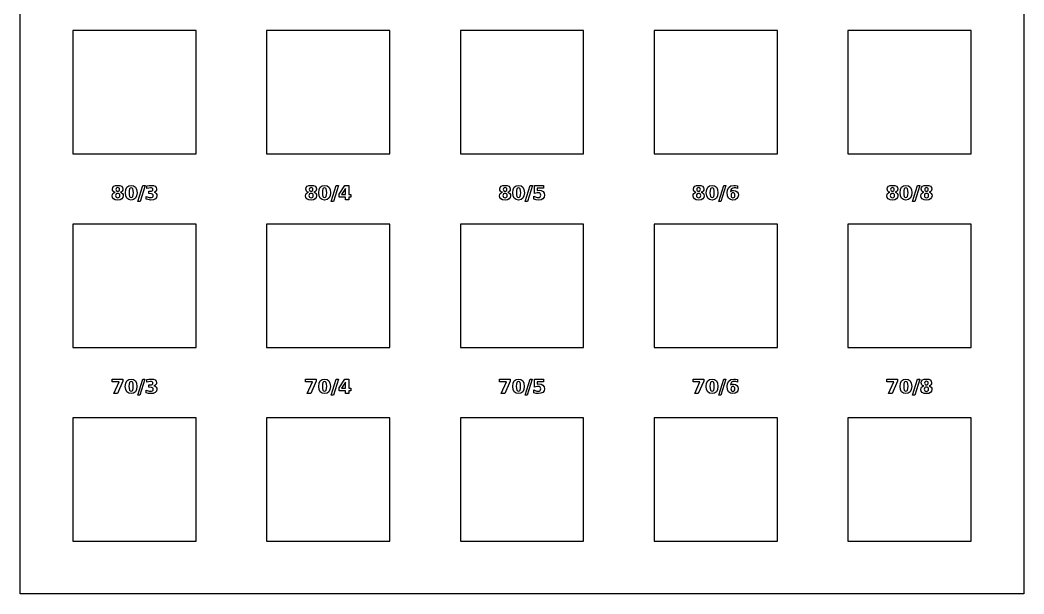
# Model space of a CAD drawing. Header units: millimetres. Extents: x 0 to 272, y 0 to 120.
# Drawn here: x 0 to 114, y 0 to 65.2 of the extents above; entities that cross this region are included whole.
import ezdxf

# ---------------------------------------------------------------- set-up
doc = ezdxf.new("R2010")
doc.units = ezdxf.units.MM
doc.layers.add('CUT', color=1, linetype='Continuous')
doc.layers.add('ENGRAVE', color=5, linetype='Continuous')

msp = doc.modelspace()

# ---------------------------------------------------------------- linework, layer by layer
at = {"layer": 'CUT'}
for points in [[(0, 0), (0, 92), (114, 92), (114, 0)], [(20, 64), (6, 64), (6, 50), (20, 50)], [(28, 64), (28, 50), (42, 50), (42, 64)], [(64, 64), (50, 64), (50, 50), (64, 50)], [(86, 50), (86, 64), (72, 64), (72, 50)], [(94, 50), (108, 50), (108, 64), (94, 64)], [(20, 42), (6, 42), (6, 28), (20, 28)], [(42, 42), (28, 42), (28, 28), (42, 28)], [(64, 28), (64, 42), (50, 42), (50, 28)], [(72, 28), (86, 28), (86, 42), (72, 42)], [(94, 42), (94, 28), (108, 28), (108, 42)], [(20, 20), (6, 20), (6, 6), (20, 6)], [(42, 20), (28, 20), (28, 6), (42, 6)], [(64, 6), (64, 20), (50, 20), (50, 6)], [(72, 6), (86, 6), (86, 20), (72, 20)], [(94, 20), (94, 6), (108, 6), (108, 20)]]:
    msp.add_lwpolyline(points, close=True, dxfattribs=at)
at = {"layer": 'ENGRAVE'}
for points in [[(11.387, 45.6396), (11.5302, 45.5804), (11.6334, 45.4931), (11.6958, 45.3784), (11.7166, 45.237), (11.677, 45.0276), (11.5581, 44.8764), (11.3614, 44.7849), (11.0882, 44.7544), (10.814, 44.7849), (10.6163, 44.8764), (10.4966, 45.0276), (10.4568, 45.237), (10.4776, 45.3784), (10.54, 45.4931), (10.6432, 45.5804), (10.7864, 45.6396), (10.6583, 45.6956), (10.5661, 45.775), (10.5106, 45.8777), (10.4922, 46.0029), (10.53, 46.1816), (10.6434, 46.3119), (10.8304, 46.3919), (11.0882, 46.4185), (11.3444, 46.392), (11.5306, 46.3126), (11.6443, 46.1823), (11.6822, 46.0029), (11.6636, 45.8777), (11.6076, 45.775), (11.5152, 45.6956)], [(11.0009, 46.1457), (10.9363, 46.1071), (10.8963, 46.0448), (10.883, 45.961), (10.8963, 45.8764), (10.9363, 45.8138), (11.0009, 45.7752), (11.0882, 45.7623), (11.1738, 45.7752), (11.2374, 45.8138), (11.2771, 45.8764), (11.2904, 45.961), (11.2771, 46.0454), (11.2374, 46.1074), (11.1738, 46.1458), (11.0882, 46.1586)], [(13.2356, 45.233), (13.1067, 44.971), (12.8989, 44.8085), (12.619, 44.7544), (12.3383, 44.8085), (12.1301, 44.971), (12.0012, 45.233), (11.9583, 45.5859), (12.0012, 45.9398), (12.1301, 46.2019), (12.3383, 46.3644), (12.619, 46.4185), (12.8989, 46.3644), (13.1067, 46.2019), (13.2356, 45.9398), (13.2786, 45.5859)], [(12.8651, 45.5894), (12.851, 45.8456), (12.8087, 46.0129), (12.7331, 46.1052), (12.619, 46.1359), (12.5049, 46.1052), (12.4289, 46.0129), (12.3861, 45.8456), (12.3718, 45.5894), (12.3861, 45.33), (12.4289, 45.1604), (12.5049, 45.067), (12.619, 45.0359), (12.7324, 45.067), (12.808, 45.1604), (12.8508, 45.33)], [(13.3838, 44.5815), (13.9489, 46.3896), (14.1875, 46.3896), (13.6213, 44.5815)], [(15.042, 45.0927), (15.1078, 45.1621), (15.1297, 45.2563), (15.1073, 45.3526), (15.04, 45.4223), (14.9289, 45.4646), (14.6096, 45.4787), (14.6096, 45.7451), (14.9196, 45.7573), (15.0156, 45.7939), (15.0728, 45.8555), (15.0919, 45.9428), (15.0733, 46.0245), (15.0176, 46.0854), (14.9284, 46.1233), (14.8083, 46.1359), (14.6065, 46.1133), (14.4034, 46.0469), (14.4034, 46.3498), (14.646, 46.4013), (14.8825, 46.4185), (15.1557, 46.3928), (15.35, 46.3157), (15.4666, 46.1873), (15.5054, 46.007), (15.4869, 45.8792), (15.4312, 45.7767), (15.3395, 45.7003), (15.2122, 45.6506), (15.3549, 45.5932), (15.4587, 45.5048), (15.5221, 45.3872), (15.5432, 45.2412), (15.4975, 45.0312), (15.3604, 44.8785), (15.136, 44.7854), (14.8279, 44.7544), (14.7041, 44.7594), (14.3346, 44.8342), (14.3346, 45.1532), (14.5649, 45.0655), (14.6784, 45.0433), (14.7901, 45.0359), (14.9352, 45.0501)], [(33.4933, 45.5804), (33.5965, 45.4931), (33.6589, 45.3784), (33.6797, 45.237), (33.64, 45.0276), (33.5212, 44.8764), (33.3245, 44.7849), (33.0513, 44.7544), (32.7771, 44.7849), (32.5793, 44.8764), (32.4597, 45.0276), (32.4198, 45.237), (32.4406, 45.3784), (32.503, 45.4931), (32.6062, 45.5804), (32.7495, 45.6396), (32.6213, 45.6956), (32.5291, 45.775), (32.4737, 45.8777), (32.4552, 46.0029), (32.493, 46.1816), (32.6065, 46.3119), (32.7935, 46.3919), (33.0513, 46.4185), (33.3075, 46.392), (33.4937, 46.3126), (33.6074, 46.1823), (33.6453, 46.0029), (33.6266, 45.8777), (33.5707, 45.775), (33.4782, 45.6956), (33.35, 45.6396)], [(32.964, 46.1457), (32.8993, 46.1071), (32.8594, 46.0448), (32.8461, 45.961), (32.8594, 45.8764), (32.8993, 45.8138), (32.964, 45.7752), (33.0513, 45.7623), (33.1369, 45.7752), (33.2005, 45.8138), (33.2402, 45.8764), (33.2534, 45.961), (33.2402, 46.0454), (33.2005, 46.1074), (33.1369, 46.1458), (33.0513, 46.1586)], [(35.0698, 44.971), (34.8619, 44.8085), (34.582, 44.7544), (34.3013, 44.8085), (34.0932, 44.971), (33.9643, 45.233), (33.9213, 45.5859), (33.9643, 45.9398), (34.0932, 46.2019), (34.3013, 46.3644), (34.582, 46.4185), (34.8619, 46.3644), (35.0698, 46.2019), (35.1987, 45.9398), (35.2417, 45.5859), (35.1987, 45.233)], [(34.814, 45.8456), (34.7718, 46.0129), (34.6961, 46.1052), (34.582, 46.1359), (34.468, 46.1052), (34.3919, 46.0129), (34.3491, 45.8456), (34.3348, 45.5894), (34.3491, 45.33), (34.3919, 45.1604), (34.468, 45.067), (34.582, 45.0359), (34.6954, 45.067), (34.7711, 45.1604), (34.8139, 45.33), (34.8281, 45.5894)], [(35.912, 46.3896), (36.1505, 46.3896), (35.5844, 44.5815), (35.3468, 44.5815)], [(37.3516, 44.7857), (36.9604, 44.7857), (36.9604, 45.0779), (36.2495, 45.0779), (36.2495, 45.4323), (36.8917, 46.3896), (37.3516, 46.3896), (37.3516, 45.3776), (37.5802, 45.3776), (37.5802, 45.0779), (37.3516, 45.0779)], [(36.9604, 45.3776), (36.9604, 46.049), (36.5073, 45.3776)], [(55.6529, 45.8777), (55.597, 45.775), (55.5045, 45.6956), (55.3763, 45.6396), (55.5196, 45.5804), (55.6228, 45.4931), (55.6852, 45.3784), (55.706, 45.237), (55.6663, 45.0276), (55.5475, 44.8764), (55.3508, 44.7849), (55.0776, 44.7544), (54.8034, 44.7849), (54.6056, 44.8764), (54.486, 45.0276), (54.4461, 45.237), (54.4669, 45.3784), (54.5293, 45.4931), (54.6325, 45.5804), (54.7758, 45.6396), (54.6476, 45.6956), (54.5554, 45.775), (54.5, 45.8777), (54.4815, 46.0029), (54.5193, 46.1816), (54.6328, 46.3119), (54.8198, 46.3919), (55.0776, 46.4185), (55.3338, 46.392), (55.52, 46.3126), (55.6337, 46.1823), (55.6716, 46.0029)], [(55.2268, 46.1074), (55.1632, 46.1458), (55.0776, 46.1586), (54.9903, 46.1457), (54.9256, 46.1071), (54.8857, 46.0448), (54.8724, 45.961), (54.8857, 45.8764), (54.9256, 45.8138), (54.9903, 45.7752), (55.0776, 45.7623), (55.1632, 45.7752), (55.2268, 45.8138), (55.2665, 45.8764), (55.2797, 45.961), (55.2665, 46.0454)], [(57.0961, 46.2019), (57.225, 45.9398), (57.268, 45.5859), (57.225, 45.233), (57.0961, 44.971), (56.8882, 44.8085), (56.6083, 44.7544), (56.3276, 44.8085), (56.1195, 44.971), (55.9906, 45.233), (55.9476, 45.5859), (55.9906, 45.9398), (56.1195, 46.2019), (56.3276, 46.3644), (56.6083, 46.4185), (56.8882, 46.3644)], [(56.7217, 45.067), (56.7974, 45.1604), (56.8402, 45.33), (56.8544, 45.5894), (56.8403, 45.8456), (56.798, 46.0129), (56.7224, 46.1052), (56.6083, 46.1359), (56.4943, 46.1052), (56.4182, 46.0129), (56.3754, 45.8456), (56.3611, 45.5894), (56.3754, 45.33), (56.4182, 45.1604), (56.4943, 45.067), (56.6083, 45.0359)], [(57.9383, 46.3896), (58.1768, 46.3896), (57.6107, 44.5815), (57.3731, 44.5815)], [(58.8825, 44.7544), (58.6124, 44.7809), (58.4791, 44.8141), (58.3466, 44.861), (58.3466, 45.1865), (58.5952, 45.0734), (58.7095, 45.0453), (58.8172, 45.0359), (58.9515, 45.0543), (59.0537, 45.1095), (59.1187, 45.1961), (59.1404, 45.3089), (59.1187, 45.4222), (59.0537, 45.5086), (58.9515, 45.5635), (58.8172, 45.5818), (58.7249, 45.576), (58.4099, 45.4873), (58.4099, 46.3896), (59.438, 46.3896), (59.438, 46.0854), (58.7399, 46.0854), (58.7399, 45.8372), (58.9341, 45.8644), (59.1948, 45.8277), (59.3906, 45.7176), (59.5131, 45.542), (59.5539, 45.3089), (59.5095, 45.0771), (59.3762, 44.9015), (59.1639, 44.7912)], [(77.616, 46.1823), (77.6539, 46.0029), (77.6352, 45.8777), (77.5793, 45.775), (77.4868, 45.6956), (77.3586, 45.6396), (77.5019, 45.5804), (77.6051, 45.4931), (77.6675, 45.3784), (77.6882, 45.237), (77.6486, 45.0276), (77.5298, 44.8764), (77.3331, 44.7849), (77.0599, 44.7544), (76.7856, 44.7849), (76.5879, 44.8764), (76.4683, 45.0276), (76.4284, 45.237), (76.4492, 45.3784), (76.5116, 45.4931), (76.6148, 45.5804), (76.7581, 45.6396), (76.6299, 45.6956), (76.5377, 45.775), (76.4823, 45.8777), (76.4638, 46.0029), (76.5016, 46.1816), (76.6151, 46.3119), (76.8021, 46.3919), (77.0599, 46.4185), (77.3161, 46.392), (77.5023, 46.3126)], [(77.2488, 45.8764), (77.262, 45.961), (77.2488, 46.0454), (77.2091, 46.1074), (77.1455, 46.1458), (77.0599, 46.1586), (76.9726, 46.1457), (76.9079, 46.1071), (76.868, 46.0448), (76.8547, 45.961), (76.868, 45.8764), (76.9079, 45.8138), (76.9726, 45.7752), (77.0599, 45.7623), (77.1455, 45.7752), (77.2091, 45.8138)], [(78.5906, 46.4185), (78.8705, 46.3644), (79.0784, 46.2019), (79.2073, 45.9398), (79.2502, 45.5859), (79.2073, 45.233), (79.0784, 44.971), (78.8705, 44.8085), (78.5906, 44.7544), (78.3099, 44.8085), (78.1018, 44.971), (77.9729, 45.233), (77.9299, 45.5859), (77.9729, 45.9398), (78.1018, 46.2019), (78.3099, 46.3644)], [(78.4766, 45.067), (78.5906, 45.0359), (78.704, 45.067), (78.7797, 45.1604), (78.8225, 45.33), (78.8367, 45.5894), (78.8226, 45.8456), (78.7803, 46.0129), (78.7047, 46.1052), (78.5906, 46.1359), (78.4766, 46.1052), (78.4005, 46.0129), (78.3577, 45.8456), (78.3434, 45.5894), (78.3577, 45.33), (78.4005, 45.1604)], [(79.593, 44.5815), (79.3554, 44.5815), (79.9206, 46.3896), (80.1591, 46.3896)], [(81.024, 45.8438), (81.2461, 45.8077), (81.4207, 45.6997), (81.5339, 45.5337), (81.5716, 45.323), (81.5294, 45.0908), (81.4028, 44.9098), (81.2056, 44.7933), (80.9508, 44.7544), (80.6735, 44.8072), (80.4668, 44.9655), (80.3384, 45.221), (80.2956, 45.5646), (80.3457, 45.9195), (80.496, 46.1892), (80.7335, 46.3596), (81.0453, 46.4164), (81.2602, 46.3993), (81.4664, 46.3477), (81.4664, 46.051), (81.2739, 46.1225), (81.0979, 46.1456), (80.9337, 46.1199), (80.8102, 46.0428), (80.7285, 45.9155), (80.6899, 45.7386), (80.8432, 45.8173)], [(99.3252, 46.392), (99.5114, 46.3126), (99.6251, 46.1823), (99.663, 46.0029), (99.6443, 45.8777), (99.5884, 45.775), (99.4959, 45.6956), (99.3677, 45.6396), (99.511, 45.5804), (99.6142, 45.4931), (99.6766, 45.3784), (99.6974, 45.237), (99.6577, 45.0276), (99.5389, 44.8764), (99.3422, 44.7849), (99.069, 44.7544), (98.7948, 44.7849), (98.597, 44.8764), (98.4774, 45.0276), (98.4375, 45.237), (98.4583, 45.3784), (98.5207, 45.4931), (98.6239, 45.5804), (98.7672, 45.6396), (98.639, 45.6956), (98.5468, 45.775), (98.4914, 45.8777), (98.4729, 46.0029), (98.5107, 46.1816), (98.6242, 46.3119), (98.8112, 46.3919), (99.069, 46.4185)], [(99.069, 45.7623), (99.1546, 45.7752), (99.2182, 45.8138), (99.2579, 45.8764), (99.2711, 45.961), (99.2579, 46.0454), (99.2182, 46.1074), (99.1546, 46.1458), (99.069, 46.1586), (98.9817, 46.1457), (98.917, 46.1071), (98.8771, 46.0448), (98.8638, 45.961), (98.8771, 45.8764), (98.917, 45.8138), (98.9817, 45.7752)], [(100.1109, 46.2019), (100.319, 46.3644), (100.5997, 46.4185), (100.8796, 46.3644), (101.0875, 46.2019), (101.2164, 45.9398), (101.2594, 45.5859), (101.2164, 45.233), (101.0875, 44.971), (100.8796, 44.8085), (100.5997, 44.7544), (100.319, 44.8085), (100.1109, 44.971), (99.982, 45.233), (99.939, 45.5859), (99.982, 45.9398)], [(100.3668, 45.33), (100.4096, 45.1604), (100.4857, 45.067), (100.5997, 45.0359), (100.7131, 45.067), (100.7888, 45.1604), (100.8316, 45.33), (100.8458, 45.5894), (100.8317, 45.8456), (100.7895, 46.0129), (100.7138, 46.1052), (100.5997, 46.1359), (100.4857, 46.1052), (100.4096, 46.0129), (100.3668, 45.8456), (100.3525, 45.5894)], [(101.9297, 46.3896), (102.1682, 46.3896), (101.6021, 44.5815), (101.3645, 44.5815)], [(103.1903, 46.392), (103.3765, 46.3126), (103.4902, 46.1823), (103.5281, 46.0029), (103.5095, 45.8777), (103.4535, 45.775), (103.361, 45.6956), (103.2328, 45.6396), (103.3761, 45.5804), (103.4793, 45.4931), (103.5417, 45.3784), (103.5625, 45.237), (103.5229, 45.0276), (103.404, 44.8764), (103.2073, 44.7849), (102.9341, 44.7544), (102.6599, 44.7849), (102.4621, 44.8764), (102.3425, 45.0276), (102.3026, 45.237), (102.3234, 45.3784), (102.3858, 45.4931), (102.489, 45.5804), (102.6323, 45.6396), (102.5042, 45.6956), (102.412, 45.775), (102.3565, 45.8777), (102.338, 46.0029), (102.3759, 46.1816), (102.4893, 46.3119), (102.6763, 46.3919), (102.9341, 46.4185)], [(103.0197, 45.7752), (103.0833, 45.8138), (103.123, 45.8764), (103.1362, 45.961), (103.123, 46.0454), (103.0833, 46.1074), (103.0197, 46.1458), (102.9341, 46.1586), (102.8468, 46.1457), (102.7822, 46.1071), (102.7422, 46.0448), (102.7289, 45.961), (102.7422, 45.8764), (102.7822, 45.8138), (102.8468, 45.7752), (102.9341, 45.7623)], [(11.2646, 45.4405), (11.1899, 45.4877), (11.0882, 45.5034), (10.9857, 45.4875), (10.9098, 45.4398), (10.8632, 45.3628), (10.8476, 45.2583), (10.8632, 45.1539), (10.9098, 45.0772), (10.9857, 45.0303), (11.0882, 45.0146), (11.1899, 45.0303), (11.2646, 45.0772), (11.3105, 45.1539), (11.3258, 45.2583), (11.3105, 45.3635)], [(33.1529, 45.4877), (33.0513, 45.5034), (32.9488, 45.4875), (32.8729, 45.4398), (32.8262, 45.3628), (32.8107, 45.2583), (32.8262, 45.1539), (32.8729, 45.0772), (32.9488, 45.0303), (33.0513, 45.0146), (33.1529, 45.0303), (33.2276, 45.0772), (33.2735, 45.1539), (33.2888, 45.2583), (33.2735, 45.3635), (33.2276, 45.4405)], [(55.2998, 45.1539), (55.3151, 45.2583), (55.2998, 45.3635), (55.2539, 45.4405), (55.1792, 45.4877), (55.0776, 45.5034), (54.9751, 45.4875), (54.8992, 45.4398), (54.8525, 45.3628), (54.837, 45.2583), (54.8525, 45.1539), (54.8992, 45.0772), (54.9751, 45.0303), (55.0776, 45.0146), (55.1792, 45.0303), (55.2539, 45.0772)], [(77.0599, 45.0146), (77.1615, 45.0303), (77.2362, 45.0772), (77.2821, 45.1539), (77.2974, 45.2583), (77.2821, 45.3635), (77.2362, 45.4405), (77.1615, 45.4877), (77.0599, 45.5034), (76.9574, 45.4875), (76.8815, 45.4398), (76.8348, 45.3628), (76.8192, 45.2583), (76.8348, 45.1539), (76.8815, 45.0772), (76.9574, 45.0303)], [(81.0508, 45.0322), (81.1189, 45.0847), (81.1596, 45.1728), (81.1732, 45.2958), (81.1596, 45.419), (81.1189, 45.5069), (81.0508, 45.5597), (80.9552, 45.5773), (80.8602, 45.5597), (80.7923, 45.5069), (80.7516, 45.419), (80.738, 45.2958), (80.7516, 45.1728), (80.7923, 45.0847), (80.8602, 45.0322), (80.9552, 45.0146)], [(98.9665, 45.0303), (99.069, 45.0146), (99.1706, 45.0303), (99.2453, 45.0772), (99.2912, 45.1539), (99.3065, 45.2583), (99.2912, 45.3635), (99.2453, 45.4405), (99.1706, 45.4877), (99.069, 45.5034), (98.9665, 45.4875), (98.8906, 45.4398), (98.8439, 45.3628), (98.8284, 45.2583), (98.8439, 45.1539), (98.8906, 45.0772)], [(102.7557, 45.0772), (102.8316, 45.0303), (102.9341, 45.0146), (103.0358, 45.0303), (103.1105, 45.0772), (103.1563, 45.1539), (103.1716, 45.2583), (103.1563, 45.3635), (103.1105, 45.4405), (103.0358, 45.4877), (102.9341, 45.5034), (102.8316, 45.4875), (102.7557, 45.4398), (102.709, 45.3628), (102.6935, 45.2583), (102.709, 45.1539)], [(10.4631, 24.3896), (11.6717, 24.3896), (11.6717, 24.1566), (11.0465, 22.7857), (10.6436, 22.7857), (11.2355, 24.0854), (10.4631, 24.0854)], [(13.2293, 23.9398), (13.2722, 23.5859), (13.2293, 23.233), (13.1004, 22.971), (12.8925, 22.8085), (12.6126, 22.7544), (12.3319, 22.8085), (12.1238, 22.971), (11.9949, 23.233), (11.9519, 23.5859), (11.9949, 23.9398), (12.1238, 24.2019), (12.3319, 24.3644), (12.6126, 24.4185), (12.8925, 24.3644), (13.1004, 24.2019)], [(12.8017, 23.1604), (12.8445, 23.33), (12.8587, 23.5894), (12.8446, 23.8456), (12.8023, 24.0129), (12.7267, 24.1052), (12.6126, 24.1359), (12.4986, 24.1052), (12.4225, 24.0129), (12.3797, 23.8456), (12.3654, 23.5894), (12.3797, 23.33), (12.4225, 23.1604), (12.4986, 23.067), (12.6126, 23.0359), (12.726, 23.067)], [(14.1811, 24.3896), (13.615, 22.5815), (13.3774, 22.5815), (13.9426, 24.3896)], [(14.7837, 23.0359), (14.9289, 23.0501), (15.0357, 23.0927), (15.1014, 23.1621), (15.1233, 23.2563), (15.1009, 23.3526), (15.0336, 23.4223), (14.9225, 23.4646), (14.6032, 23.4787), (14.6032, 23.7451), (14.9132, 23.7573), (15.0092, 23.7939), (15.0665, 23.8555), (15.0855, 23.9428), (15.067, 24.0245), (15.0113, 24.0854), (14.922, 24.1233), (14.8019, 24.1359), (14.6002, 24.1133), (14.397, 24.0469), (14.397, 24.3498), (14.6397, 24.4013), (14.8762, 24.4185), (15.1493, 24.3928), (15.3437, 24.3157), (15.4602, 24.1873), (15.4991, 24.007), (15.4805, 23.8792), (15.4248, 23.7767), (15.3331, 23.7003), (15.2058, 23.6506), (15.3486, 23.5932), (15.4523, 23.5048), (15.5157, 23.3872), (15.5369, 23.2412), (15.4912, 23.0312), (15.354, 22.8785), (15.1296, 22.7854), (14.8215, 22.7544), (14.5737, 22.7743), (14.3283, 22.8342), (14.3283, 23.1532), (14.5586, 23.0655), (14.6721, 23.0433)], [(33.6348, 24.3896), (33.6348, 24.1566), (33.0095, 22.7857), (32.6066, 22.7857), (33.1986, 24.0854), (32.4262, 24.0854), (32.4262, 24.3896)], [(35.2353, 23.5859), (35.1923, 23.233), (35.0634, 22.971), (34.8555, 22.8085), (34.5756, 22.7544), (34.295, 22.8085), (34.0868, 22.971), (33.9579, 23.233), (33.915, 23.5859), (33.9579, 23.9398), (34.0868, 24.2019), (34.295, 24.3644), (34.5756, 24.4185), (34.8555, 24.3644), (35.0634, 24.2019), (35.1923, 23.9398)], [(34.8075, 23.33), (34.8218, 23.5894), (34.8077, 23.8456), (34.7654, 24.0129), (34.6898, 24.1052), (34.5756, 24.1359), (34.4616, 24.1052), (34.3855, 24.0129), (34.3427, 23.8456), (34.3285, 23.5894), (34.3427, 23.33), (34.3855, 23.1604), (34.4616, 23.067), (34.5756, 23.0359), (34.6891, 23.067), (34.7647, 23.1604)], [(35.578, 22.5815), (35.3405, 22.5815), (35.9056, 24.3896), (36.1442, 24.3896)], [(37.5738, 23.0779), (37.3452, 23.0779), (37.3452, 22.7857), (36.954, 22.7857), (36.954, 23.0779), (36.2432, 23.0779), (36.2432, 23.4323), (36.8853, 24.3896), (37.3452, 24.3896), (37.3452, 23.3776), (37.5738, 23.3776)], [(36.501, 23.3776), (36.954, 23.3776), (36.954, 24.049)], [(54.6329, 22.7857), (55.2249, 24.0854), (54.4525, 24.0854), (54.4525, 24.3896), (55.6611, 24.3896), (55.6611, 24.1566), (55.0358, 22.7857)], [(56.6019, 24.4185), (56.8818, 24.3644), (57.0897, 24.2019), (57.2186, 23.9398), (57.2616, 23.5859), (57.2186, 23.233), (57.0897, 22.971), (56.8818, 22.8085), (56.6019, 22.7544), (56.3213, 22.8085), (56.1131, 22.971), (55.9842, 23.233), (55.9412, 23.5859), (55.9842, 23.9398), (56.1131, 24.2019), (56.3213, 24.3644)], [(56.4879, 23.067), (56.6019, 23.0359), (56.7154, 23.067), (56.791, 23.1604), (56.8338, 23.33), (56.8481, 23.5894), (56.834, 23.8456), (56.7917, 24.0129), (56.7161, 24.1052), (56.6019, 24.1359), (56.4879, 24.1052), (56.4118, 24.0129), (56.369, 23.8456), (56.3548, 23.5894), (56.369, 23.33), (56.4118, 23.1604)], [(57.6043, 22.5815), (57.3668, 22.5815), (57.9319, 24.3896), (58.1705, 24.3896)], [(59.3698, 22.9015), (59.1575, 22.7912), (58.8762, 22.7544), (58.606, 22.7809), (58.3403, 22.861), (58.3403, 23.1865), (58.5888, 23.0734), (58.7031, 23.0453), (58.8109, 23.0359), (58.9451, 23.0543), (59.0474, 23.1095), (59.1123, 23.1961), (59.134, 23.3089), (59.1123, 23.4222), (59.0474, 23.5086), (58.9451, 23.5635), (58.8109, 23.5818), (58.7186, 23.576), (58.4035, 23.4873), (58.4035, 24.3896), (59.4317, 24.3896), (59.4317, 24.0854), (58.7335, 24.0854), (58.7335, 23.8372), (58.9277, 23.8644), (59.1885, 23.8277), (59.3843, 23.7176), (59.5067, 23.542), (59.5475, 23.3089), (59.5031, 23.0771)], [(77.6434, 24.1566), (77.0181, 22.7857), (76.6152, 22.7857), (77.2072, 24.0854), (76.4348, 24.0854), (76.4348, 24.3896), (77.6434, 24.3896)], [(78.0954, 24.2019), (78.3036, 24.3644), (78.5842, 24.4185), (78.8641, 24.3644), (79.072, 24.2019), (79.2009, 23.9398), (79.2439, 23.5859), (79.2009, 23.233), (79.072, 22.971), (78.8641, 22.8085), (78.5842, 22.7544), (78.3036, 22.8085), (78.0954, 22.971), (77.9665, 23.233), (77.9235, 23.5859), (77.9665, 23.9398)], [(78.3513, 23.33), (78.3941, 23.1604), (78.4702, 23.067), (78.5842, 23.0359), (78.6977, 23.067), (78.7733, 23.1604), (78.8161, 23.33), (78.8304, 23.5894), (78.8163, 23.8456), (78.774, 24.0129), (78.6984, 24.1052), (78.5842, 24.1359), (78.4702, 24.1052), (78.3941, 24.0129), (78.3513, 23.8456), (78.3371, 23.5894)], [(79.9142, 24.3896), (80.1528, 24.3896), (79.5866, 22.5815), (79.3491, 22.5815)], [(80.8368, 23.8173), (81.0176, 23.8438), (81.2397, 23.8077), (81.4143, 23.6997), (81.5275, 23.5337), (81.5652, 23.323), (81.523, 23.0908), (81.3965, 22.9098), (81.1992, 22.7933), (80.9444, 22.7544), (80.6672, 22.8072), (80.4604, 22.9655), (80.332, 23.221), (80.2892, 23.5646), (80.3393, 23.9195), (80.4896, 24.1892), (80.7272, 24.3596), (81.039, 24.4164), (81.2538, 24.3993), (81.46, 24.3477), (81.46, 24.051), (81.2675, 24.1225), (81.0915, 24.1456), (80.9273, 24.1199), (80.8038, 24.0428), (80.7222, 23.9155), (80.6835, 23.7386)], [(98.4439, 24.3896), (99.6525, 24.3896), (99.6525, 24.1566), (99.0272, 22.7857), (98.6243, 22.7857), (99.2163, 24.0854), (98.4439, 24.0854)], [(99.9327, 23.5859), (99.9756, 23.9398), (100.1045, 24.2019), (100.3127, 24.3644), (100.5933, 24.4185), (100.8732, 24.3644), (101.0811, 24.2019), (101.21, 23.9398), (101.253, 23.5859), (101.21, 23.233), (101.0811, 22.971), (100.8732, 22.8085), (100.5933, 22.7544), (100.3127, 22.8085), (100.1045, 22.971), (99.9756, 23.233)], [(100.3605, 23.8456), (100.3462, 23.5894), (100.3605, 23.33), (100.4032, 23.1604), (100.4793, 23.067), (100.5933, 23.0359), (100.7068, 23.067), (100.7824, 23.1604), (100.8252, 23.33), (100.8395, 23.5894), (100.8254, 23.8456), (100.7831, 24.0129), (100.7075, 24.1052), (100.5933, 24.1359), (100.4793, 24.1052), (100.4032, 24.0129)], [(101.5957, 22.5815), (101.3582, 22.5815), (101.9233, 24.3896), (102.1619, 24.3896)], [(102.6699, 24.3919), (102.9278, 24.4185), (103.1839, 24.392), (103.3702, 24.3126), (103.4839, 24.1823), (103.5217, 24.0029), (103.5031, 23.8777), (103.4472, 23.775), (103.3547, 23.6956), (103.2265, 23.6396), (103.3697, 23.5804), (103.4729, 23.4931), (103.5353, 23.3784), (103.5561, 23.237), (103.5165, 23.0276), (103.3977, 22.8764), (103.2009, 22.7849), (102.9278, 22.7544), (102.6535, 22.7849), (102.4558, 22.8764), (102.3362, 23.0276), (102.2963, 23.237), (102.3171, 23.3784), (102.3795, 23.4931), (102.4827, 23.5804), (102.6259, 23.6396), (102.4978, 23.6956), (102.4056, 23.775), (102.3502, 23.8777), (102.3317, 24.0029), (102.3695, 24.1816), (102.4829, 24.3119)], [(102.9278, 23.7623), (103.0133, 23.7752), (103.0769, 23.8138), (103.1166, 23.8764), (103.1299, 23.961), (103.1166, 24.0454), (103.0769, 24.1074), (103.0133, 24.1458), (102.9278, 24.1586), (102.8404, 24.1457), (102.7758, 24.1071), (102.7359, 24.0448), (102.7225, 23.961), (102.7359, 23.8764), (102.7758, 23.8138), (102.8404, 23.7752)], [(80.8538, 23.0322), (80.9489, 23.0146), (81.0445, 23.0322), (81.1125, 23.0848), (81.1532, 23.1728), (81.1668, 23.2958), (81.1532, 23.419), (81.1125, 23.5069), (81.0445, 23.5597), (80.9489, 23.5773), (80.8538, 23.5597), (80.786, 23.5069), (80.7452, 23.419), (80.7316, 23.2958), (80.7452, 23.1728), (80.786, 23.0848)], [(102.7027, 23.1539), (102.7493, 23.0772), (102.8252, 23.0303), (102.9278, 23.0146), (103.0294, 23.0303), (103.1041, 23.0772), (103.15, 23.1539), (103.1653, 23.2583), (103.15, 23.3635), (103.1041, 23.4405), (103.0294, 23.4877), (102.9278, 23.5034), (102.8252, 23.4875), (102.7493, 23.4398), (102.7027, 23.3628), (102.6871, 23.2583)]]:
    msp.add_lwpolyline(points, close=True, dxfattribs=at)

doc.saveas('drawing.dxf')
